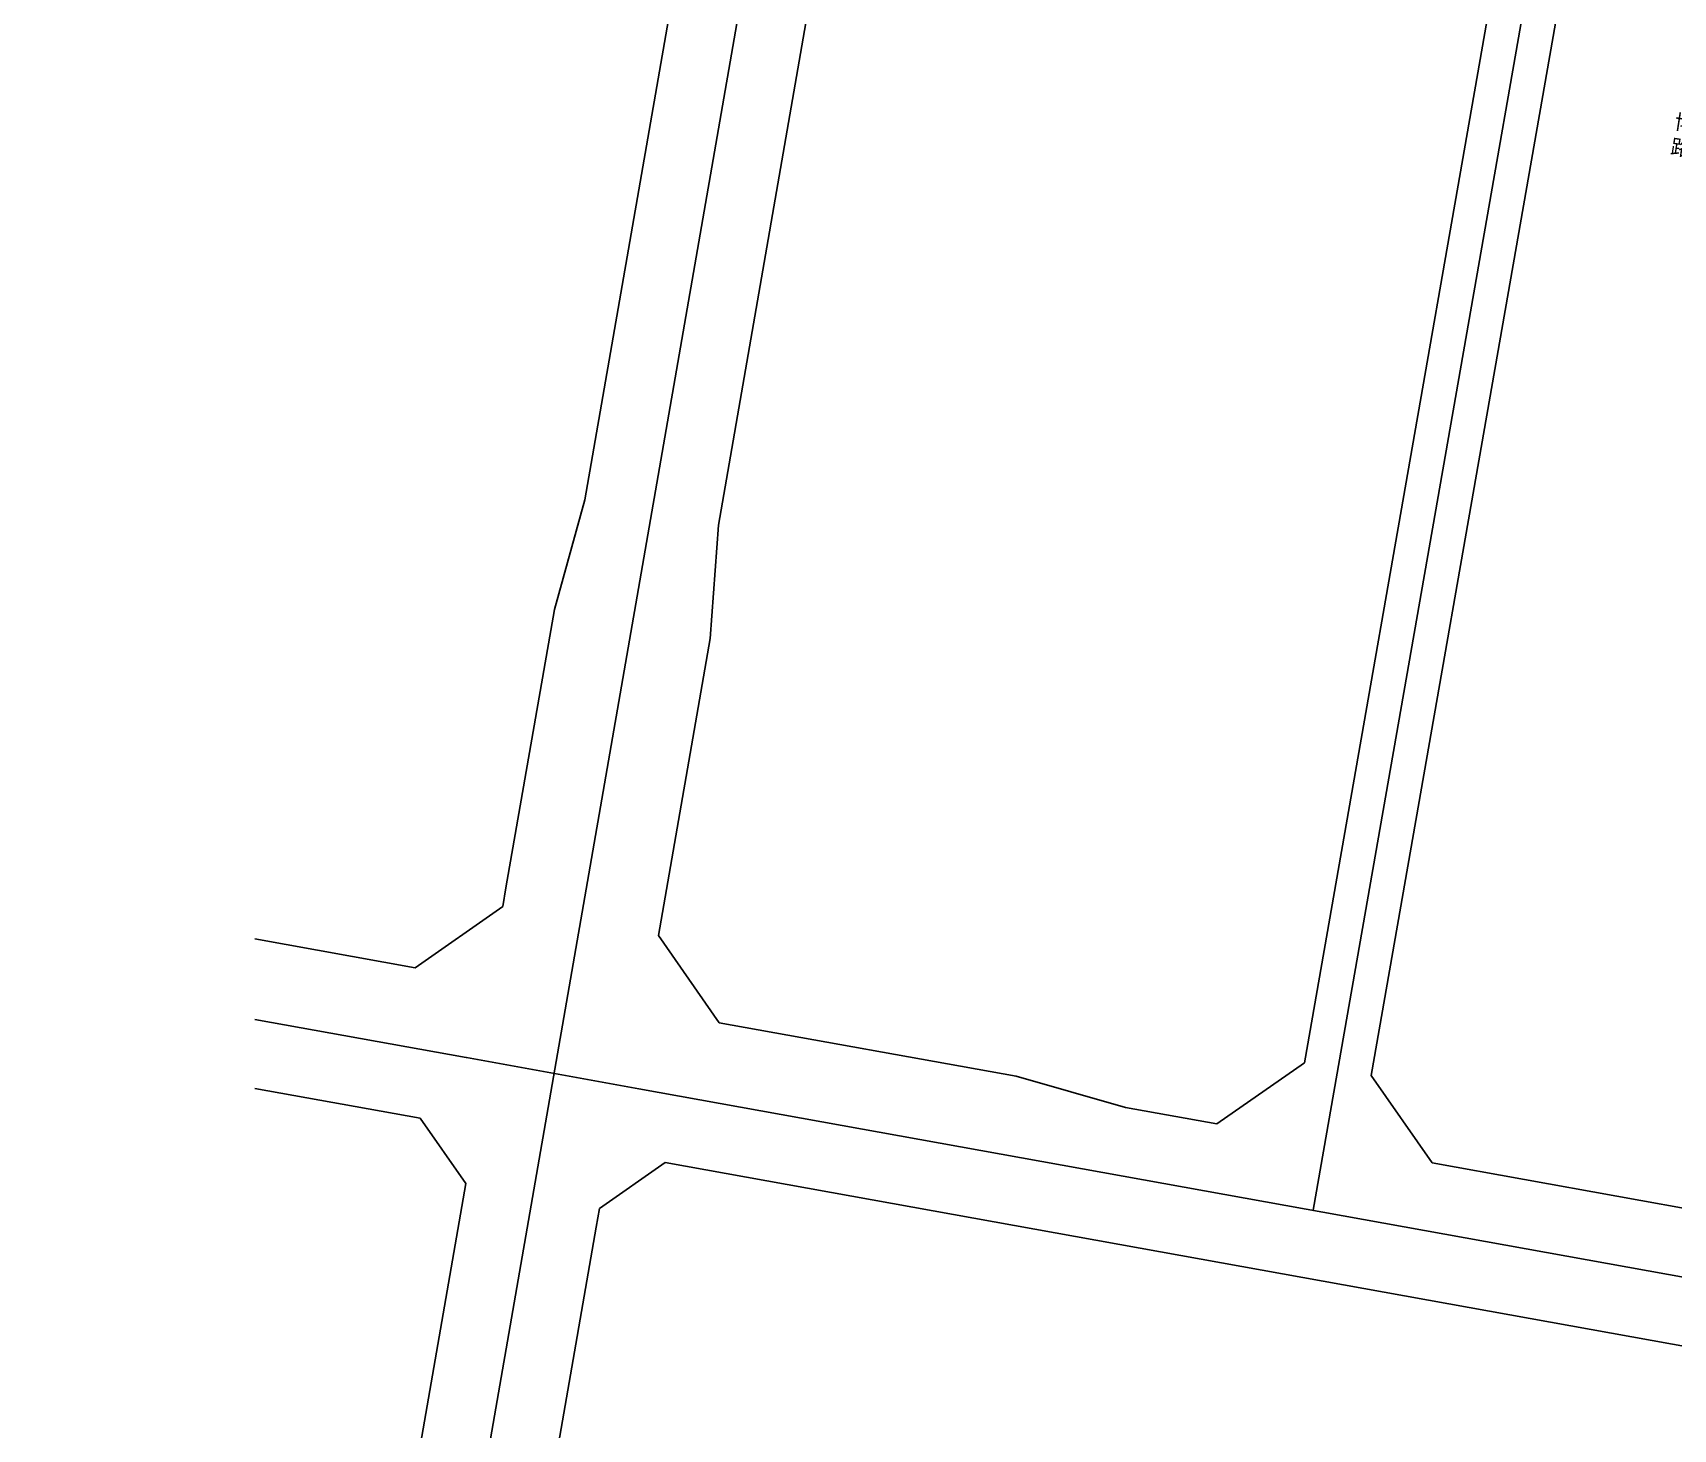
# Model space of a CAD drawing. Extents: x 529262 to 576451, y 2694391 to 2717535.
# Drawn here: x 561572.7 to 562007.6, y 2710433.2 to 2710803.5 of the extents above; entities that cross this region are included whole.
import ezdxf
from ezdxf.xclip import XClip

# ---------------------------------------------------------------- set-up
doc = ezdxf.new("R2010")
doc.units = 0
doc.header["$XCLIPFRAME"] = 0
for name, color, linetype in [('PP-COM', 7, 'Continuous'), ('RD-中线', 40, 'Continuous'), ('RD-红线', 7, 'Continuous'), ('RD-路名', 7, 'Continuous')]:
    doc.layers.add(name, color=color, linetype=linetype)
doc.styles.add('黑体', font='simhei.ttf')

# ---------------------------------------------------------------- blocks, each defined once
blk = doc.blocks.new('A$C19FD0107')
at = {"layer": 'RD-中线', "color": 8, "linetype": 'Continuous', "flags": 128}
blk.add_lwpolyline([(-9388.97, 15551.45), (-9194.61, 16668.92, -0.000112), (-9194.54, 16669.36), (-9183.27, 16733.98, -0.000221), (-9183.12, 16734.85), (-9059.2, 17441.75)], format="xyb", dxfattribs=at)
blk.add_lwpolyline([(-8984.83, 16677.7), (-9085.87, 16100.68)], dxfattribs=at)
at = {"layer": 'RD-中线', "color": 8, "linetype": 'Continuous'}
blk.add_lwpolyline([(-10449.81, 16346.72), (-9310.39, 16141.18, 0.000025), (-9310.36, 16141.17), (-9264.68, 16132.94, -0.000026), (-9264.65, 16132.93), (-8548.04, 16003.66)], format="xyb", dxfattribs=at)
at = {"layer": 'RD-红线', "color": 8, "linetype": 'Continuous', "flags": 128}
for points in [[(-9003.18, 16625.09), (-9088.16, 16139.81)], [(-8985.45, 16621.99), (-9070.48, 16136.42)], [(-9278.95, 16289.09), (-9232.94, 16553.61)], [(-9243.57, 16282.41), (-9197.48, 16547.39)], [(-9623.53, 16179.38), (-9322.6, 16125.09)], [(-9243.31, 16150.42), (-9164.57, 16136.22)], [(-9135.63, 16127.95), (-9111.41, 16123.58)], [(-9257.64, 16113.38), (-8941.07, 16056.27)], [(-9054.33, 16113.28), (-8931.91, 16091.2)], [(-9376.7, 15727.05), (-9310.48, 16107.76)], [(-9341.3, 15720.46), (-9275.95, 16096.23), (-9275.09, 16101.19)]]:
    blk.add_lwpolyline(points, dxfattribs=at)
at = {"layer": 'RD-红线', "color": 8}
for points in [[(-9300.75, 16181.23), (-9299.89, 16186.19), (-9287.04, 16260.05), (-9278.95, 16289.09)], [(-9245.75, 16252.34), (-9243.57, 16282.41)], [(-9259.46, 16173.53), (-9245.75, 16252.34)], [(-9402.7, 16179.17), (-9324, 16164.98)], [(-9243.31, 16150.42), (-9259.46, 16173.53)], [(-9135.63, 16127.95), (-9164.57, 16136.22)]]:
    blk.add_lwpolyline(points, dxfattribs=at)
for points in [[(-9324, 16164.98), (-9300.75, 16181.23, 0.416051)], [(-9111.41, 16123.58), (-9088.16, 16139.81, 0.415715)], [(-9070.48, 16136.42), (-9054.33, 16113.28, 0.412714)], [(-9310.48, 16107.76), (-9322.6, 16125.09, 0.412378)], [(-9257.64, 16113.38), (-9275.09, 16101.19, 0.416053)]]:
    blk.add_lwpolyline(points, format="xyb", dxfattribs=at)

msp = doc.modelspace()

# ---------------------------------------------------------------- block references
at = {"layer": 'PP-COM'}
ref = msp.add_blockref('A$C19FD0107', (570997.993, 2694390.603), dxfattribs=at)
XClip(ref).set_block_clipping_path([(-9366.4383134884, 14428.6043910822), (-3328.4480743363, 17452.7484863754)])

# ---------------------------------------------------------------- texts
at = {"layer": 'RD-路名', "color": 7, "insert": (562008.31, 2710782.046), "char_height": 4, "width": 50.99419, "attachment_point": 1, "rotation": 351.2549, "style": '黑体'}
msp.add_mtext('博庆\\P路 ', dxfattribs=at)

doc.saveas('drawing.dxf')
